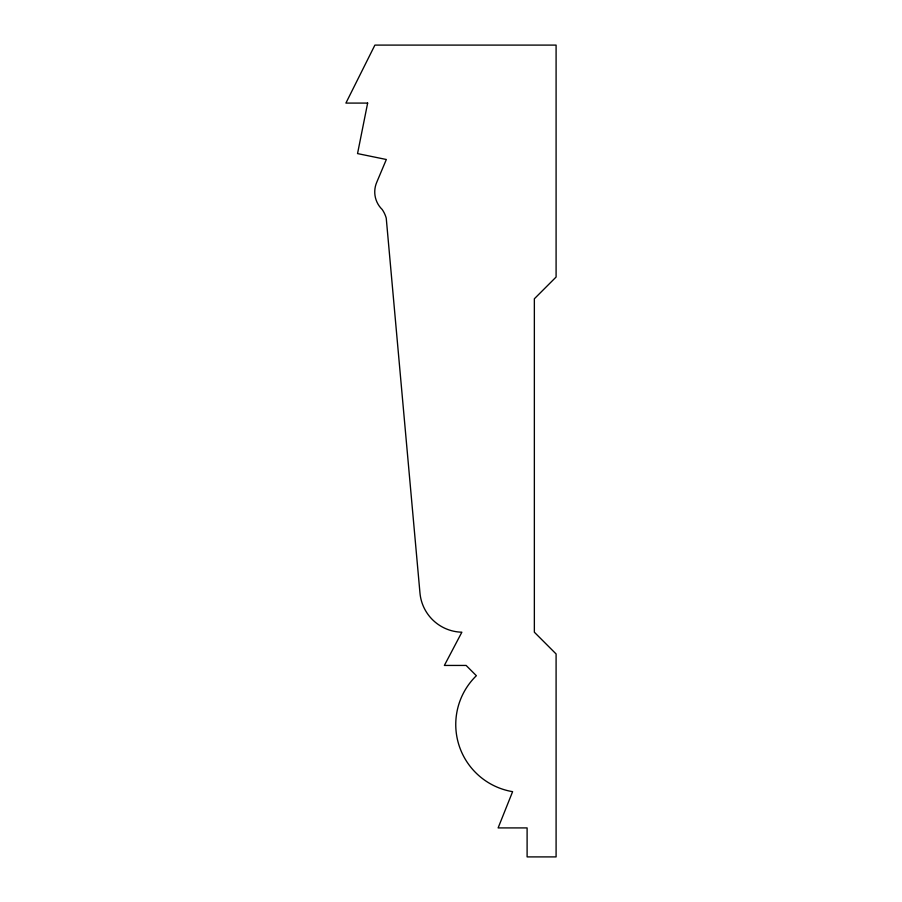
<?xml version="1.0" encoding="UTF-8"?>
<svg xmlns="http://www.w3.org/2000/svg" width="902" height="902" viewBox="0 0 902 902"><rect width="100%" height="100%" fill="white"/><g stroke="black" fill="none" stroke-linecap="round" stroke-linejoin="round"><path stroke-width="1.35" d="M367.644 103.087L357.542 153.588L386.338 159.496L376.788 182.181A24.388 24.388 0 0 0 382.177 209.478A28.616 28.616 0 0 1 386.236 218.115L419.949 592.817A43.071 43.071 0 0 0 461.869 632.201L444.37 665.439L466.12 665.439L476.369 675.699A68.09 68.09 0 0 0 512.607 791.663L498.118 827.912L527.106 827.912L527.106 856.9L556.094 856.9L556.094 653.95L534.356 632.201L534.356 298.787L556.094 277.038L556.094 45.1L374.894 45.1L345.906 103.087L367.644 103.087"/></g></svg>
